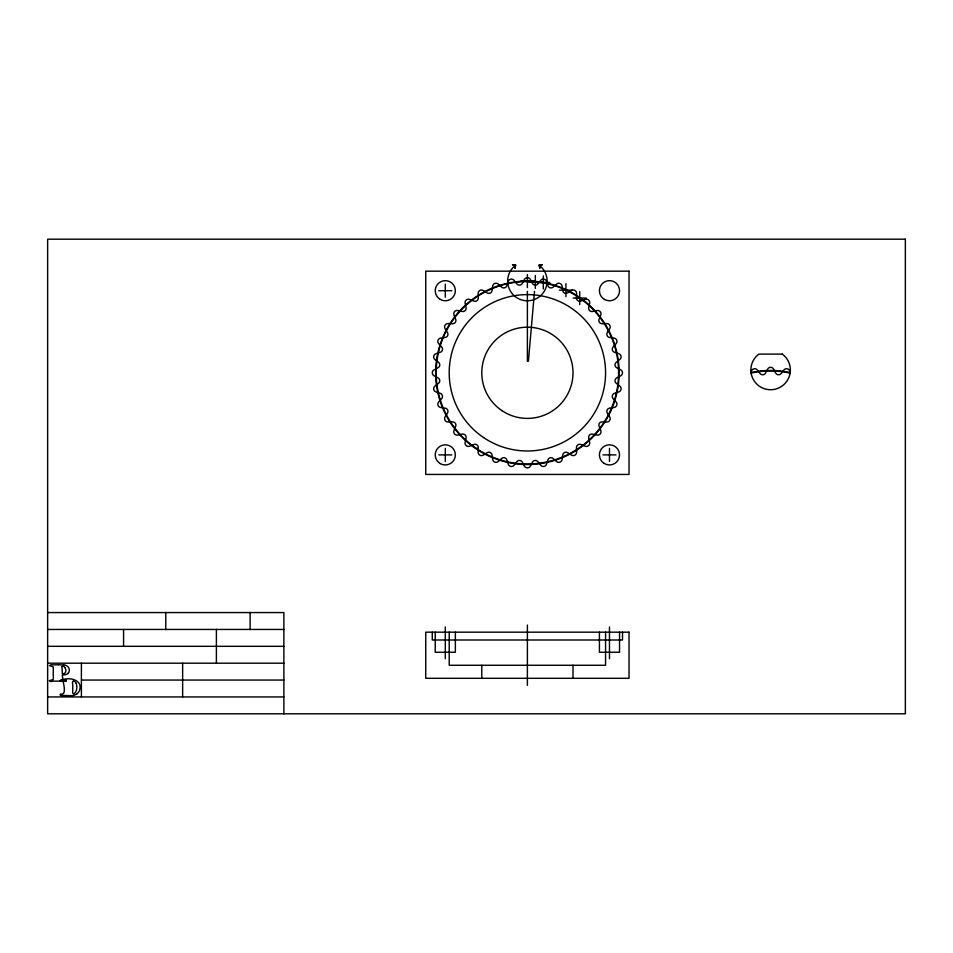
<?xml version="1.0" encoding="UTF-8"?>
<svg xmlns="http://www.w3.org/2000/svg" width="953" height="953" viewBox="0 0 953 953"><rect width="100%" height="100%" fill="white"/><g stroke="black" fill="none" stroke-linecap="round" stroke-linejoin="round"><path stroke-width="1.43" d="M60.051 680.799L60.956 679.834A10.495 10.495 0 0 1 62.088 679.62L63.887 679.322A3.729 3.729 0 0 1 64.328 679.251C71.01 677.44 82.22 680.466 79.826 689.376A7.386 7.386 0 0 1 78.313 692.509L77.05 693.76M528.403 361.199L534.514 291.356M515.68 265.172L514.942 268.365L515.311 265.458L512.452 264.767L515.68 265.172A19.739 19.739 0 0 0 512.75 294.298A19.739 19.739 0 0 0 542.019 294.298A19.739 19.739 0 0 0 539.1 265.172L542.328 264.755L539.458 265.458L539.851 268.365L539.1 265.172M68.235 673.128L67.377 673.89A8.112 8.112 0 0 1 63.22 674.927L62.267 674.962L62.874 679.834A3.383 3.383 0 0 0 63.339 679.954A7.85 7.85 0 0 1 64.006 679.989L64.459 680.025A7.85 7.85 0 0 0 65.126 680.073A9.697 9.697 0 0 0 65.519 680.132L65.697 680.168A4.205 4.205 0 0 1 66.055 680.228L66.198 680.311M62.148 666.397L61.921 666.945A5.384 5.384 0 0 0 61.957 667.326L61.969 667.505A7.255 7.255 0 0 1 62.04 668.303A8.232 8.232 0 0 1 62.159 669.625L62.148 669.864A6.171 6.171 0 0 0 62.267 671.043L62.267 673.437A2.907 2.907 0 0 0 63.089 673.652L63.22 673.652A2.573 2.573 0 0 0 65.257 672.711A4.598 4.598 0 0 0 64.971 667.731M58.395 664.741L58.133 664.741A12.627 12.627 0 0 0 56.572 664.849L52.76 664.86A12.627 12.627 0 0 0 51.2 664.741L49.568 665.623L53.273 666.921L53.237 675.32A5.122 5.122 0 0 0 53.273 675.713L53.297 676.022A12.008 12.008 0 0 1 53.368 677.249L53.165 679.692A2.645 2.645 0 0 1 52.296 679.823L49.282 680.656L50.354 681.49A15.26 15.26 0 0 0 51.938 681.371L53.177 681.192A8.541 8.541 0 0 1 53.69 681.145L61.838 681.157A5.242 5.242 0 0 1 62.934 681.05C63.732 683.349 66.102 694.177 62.076 694.225A7.088 7.088 0 0 0 60.909 694.106L60.909 694.118M520.874 281.064L533.906 281.064M528.82 281.933L541.852 281.933M536.801 282.457L549.833 282.457M559.423 290.129L572.455 290.129M438.785 290.701L451.805 290.701M573.194 298.075L586.226 298.075M438.785 454.891L451.805 454.891M602.963 454.891L615.995 454.891M47.65 612.565L283.875 612.565L283.875 713.809M47.65 629.445L283.875 629.445M47.65 646.313L283.875 646.313M47.65 663.193L283.875 663.193M81.398 680.061L283.875 680.061M47.65 696.941L283.875 696.941M63.696 664.98L58.669 664.741M61.445 681.133L66.198 681.359L66.46 680.43M65.007 667.708L64.28 666.838A2.311 2.311 0 0 0 62.922 666.29L62.743 666.278A1.322 1.322 0 0 0 62.195 666.385M75.978 683.063L74.822 681.395A2.621 2.621 0 0 0 73.369 680.811L72.535 682.11A15.998 15.998 0 0 0 72.559 682.979L72.619 684.016A17.928 17.928 0 0 1 72.654 684.957A16.546 16.546 0 0 1 72.762 686.66L72.678 692.867L73.441 693.867A2.085 2.085 0 0 0 74.358 693.57L75.585 692.152A8.22 8.22 0 0 0 75.966 691.366A10.161 10.161 0 0 0 76.836 687.458A10.9 10.9 0 0 0 76.049 683.039M622.512 632.173L622.512 639.999L432.269 639.999L432.269 632.173M619.545 632.173L619.545 652.245L599.425 652.245L599.425 632.173M609.479 448.375L609.479 461.407M609.479 626.919L609.479 658.785M605.572 632.173L605.572 665.277L449.208 665.277L449.208 632.173M579.71 291.558L579.71 304.591M572.991 665.277L572.991 678.31M565.939 283.613L565.939 296.645M543.317 275.941L543.317 288.973M535.336 275.417L535.336 288.449M527.39 274.547L527.39 287.58M527.39 291.356L527.39 361.199M527.39 625.061L527.39 685.326M481.777 665.277L481.777 678.31M455.355 632.173L455.355 652.245L435.235 652.245L435.235 632.173M445.301 284.185L445.301 297.217M445.301 448.375L445.301 461.407M445.301 626.919L445.301 658.785M250.127 612.565L250.127 629.445M216.391 629.445L216.391 663.193M182.642 663.193L182.642 696.941M165.762 612.565L165.762 629.445M123.58 629.445L123.58 646.313M81.398 663.193L81.398 696.941M77.062 693.784A9.983 9.983 0 0 1 70.629 695.654L64.554 695.487A52.486 52.486 0 0 0 62.672 695.499L61.707 695.535A3.669 3.669 0 0 1 60.766 695.44A2.704 2.704 0 0 1 60.396 695.309L60.075 694.999A1.298 1.298 0 0 1 60.373 694.284M63.696 664.92A6.492 6.492 0 0 1 67.603 666.421L68.175 667.017A5.063 5.063 0 0 1 69.295 669.923A5.742 5.742 0 0 1 69.271 670.495L69.224 671.043A4.098 4.098 0 0 1 68.235 673.128M751.024 373.099A91.214 91.214 0 0 1 790.144 373.099M478.323 447.66L478.132 452.103A3.383 3.383 0 0 0 483.338 455.105L487.09 452.711A3.252 3.252 0 0 1 492.07 455.034L492.653 459.441A3.383 3.383 0 0 0 498.3 461.502L501.588 458.5A3.252 3.252 0 0 1 506.889 459.918L508.223 464.159A3.383 3.383 0 0 0 514.144 465.207L516.86 461.681A3.252 3.252 0 0 1 522.327 462.157L524.388 466.1A3.383 3.383 0 0 0 530.392 466.1L532.453 462.157A3.252 3.252 0 0 1 537.921 461.681L540.637 465.207A3.383 3.383 0 0 0 546.545 464.159L547.892 459.918A3.252 3.252 0 0 1 553.193 458.5L556.481 461.502A3.383 3.383 0 0 0 562.127 459.441L562.711 455.034A3.252 3.252 0 0 1 567.69 452.711L571.443 455.105A3.383 3.383 0 0 0 576.636 452.103L576.458 447.66A3.252 3.252 0 0 1 580.949 444.503L585.059 446.207A3.383 3.383 0 0 0 589.669 442.347L588.704 437.999A3.252 3.252 0 0 1 592.587 434.115L596.935 435.068A3.383 3.383 0 0 0 600.795 430.47L599.092 426.36A3.252 3.252 0 0 1 602.248 421.857L606.692 422.048A3.383 3.383 0 0 0 609.694 416.842L607.311 413.09A3.252 3.252 0 0 1 609.622 408.122L614.042 407.527A3.383 3.383 0 0 0 616.091 401.892L613.089 398.604A3.252 3.252 0 0 1 614.506 393.303L618.747 391.957A3.383 3.383 0 0 0 619.795 386.036L616.269 383.332A3.252 3.252 0 0 1 616.746 377.864L620.689 375.804A3.383 3.383 0 0 0 620.689 369.8L616.746 367.739A3.252 3.252 0 0 1 616.269 362.271L619.795 359.555A3.383 3.383 0 0 0 618.747 353.634L614.506 352.3A3.252 3.252 0 0 1 613.089 346.987L616.091 343.711A3.383 3.383 0 0 0 614.042 338.065L609.622 337.481A3.252 3.252 0 0 1 607.311 332.502L609.694 328.749A3.383 3.383 0 0 0 606.692 323.543L602.248 323.734A3.252 3.252 0 0 1 599.092 319.231L600.795 315.121A3.383 3.383 0 0 0 596.935 310.523L592.587 311.476A3.252 3.252 0 0 1 588.704 307.593L589.669 303.257A3.383 3.383 0 0 0 585.059 299.397L580.949 301.088A3.252 3.252 0 0 1 576.458 297.944L576.636 293.5A3.383 3.383 0 0 0 571.443 290.498L567.69 292.881A3.252 3.252 0 0 1 562.711 290.558L562.127 286.15A3.383 3.383 0 0 0 556.481 284.089L553.193 287.091A3.252 3.252 0 0 1 547.892 285.674L546.545 281.433A3.383 3.383 0 0 0 540.637 280.385L537.921 283.911A3.252 3.252 0 0 1 532.453 283.434L530.392 279.491A3.383 3.383 0 0 0 524.388 279.491L522.327 283.434A3.252 3.252 0 0 1 516.86 283.911L514.144 280.385A3.383 3.383 0 0 0 508.223 281.433L506.889 285.674A3.252 3.252 0 0 1 501.588 287.091L498.3 284.089A3.383 3.383 0 0 0 492.653 286.15L492.07 290.558A3.252 3.252 0 0 1 487.09 292.881L483.338 290.498A3.383 3.383 0 0 0 478.132 293.5L478.323 297.944A3.252 3.252 0 0 1 473.832 301.088L469.71 299.397A3.383 3.383 0 0 0 465.112 303.257L466.077 307.593A3.252 3.252 0 0 1 462.193 311.476L457.845 310.523A3.383 3.383 0 0 0 453.985 315.121L455.677 319.231A3.252 3.252 0 0 1 452.532 323.734L448.089 323.543A3.383 3.383 0 0 0 445.087 328.749L447.469 332.502A3.252 3.252 0 0 1 445.146 337.481L440.739 338.065A3.383 3.383 0 0 0 438.69 343.711L441.692 346.987A3.252 3.252 0 0 1 440.262 352.3L436.021 353.634A3.383 3.383 0 0 0 434.985 359.555L438.511 362.271A3.252 3.252 0 0 1 438.035 367.739L434.08 369.8A3.383 3.383 0 0 0 434.08 375.804L438.035 377.864A3.252 3.252 0 0 1 438.511 383.332L434.985 386.036A3.383 3.383 0 0 0 436.021 391.957L440.262 393.303A3.252 3.252 0 0 1 441.692 398.604L438.69 401.892A3.383 3.383 0 0 0 440.739 407.527L445.146 408.122A3.252 3.252 0 0 1 447.469 413.09L445.087 416.842A3.383 3.383 0 0 0 448.089 422.048L452.532 421.857A3.252 3.252 0 0 1 455.677 426.36L453.985 430.47A3.383 3.383 0 0 0 457.845 435.068L462.193 434.115A3.252 3.252 0 0 1 466.077 437.999L465.112 442.347A3.383 3.383 0 0 0 469.71 446.207L473.832 444.503A3.252 3.252 0 0 1 478.323 447.66M751.452 371.051L750.964 372.575A91.738 91.738 0 0 1 790.204 372.575L789.763 371.051A3.383 3.383 0 0 0 783.854 370.014L781.138 373.54A3.252 3.252 0 0 1 775.671 373.052L773.61 369.109A3.383 3.383 0 0 0 767.606 369.109L765.545 373.052A3.252 3.252 0 0 1 760.077 373.54L757.361 370.014A3.383 3.383 0 0 0 751.452 371.051M905.35 239.191L47.65 239.191L47.65 713.809L905.35 713.809L905.35 239.191M629.028 271.164L425.753 271.164L425.753 474.439L629.028 474.439L629.028 271.164M782.318 354.111L758.898 354.111A19.739 19.739 0 0 0 755.967 383.237A19.739 19.739 0 0 0 785.248 383.237A19.739 19.739 0 0 0 782.318 354.111M629.028 632.173L425.753 632.173L425.753 678.31L629.028 678.31L629.028 632.173M481.515 452.246A91.738 91.738 0 0 0 619.128 372.802A91.738 91.738 0 0 0 481.515 293.357A91.738 91.738 0 0 0 481.515 452.246M476.262 448.339A91.214 91.214 0 0 0 618.366 379.306A91.214 91.214 0 0 0 487.531 290.748A91.214 91.214 0 0 0 476.262 448.339M603.845 463.218A10.054 10.054 0 0 0 619.51 455.605A10.054 10.054 0 0 0 605.084 445.837A10.054 10.054 0 0 0 603.845 463.218M604.452 299.421A10.054 10.054 0 0 0 619.545 290.701A10.054 10.054 0 0 0 604.452 281.993A10.054 10.054 0 0 0 604.452 299.421M439.655 299.039A10.054 10.054 0 0 0 455.331 291.427A10.054 10.054 0 0 0 440.905 281.659A10.054 10.054 0 0 0 439.655 299.039M483.564 437.546A78.182 78.182 0 0 0 605.369 378.377A78.182 78.182 0 0 0 493.225 302.47A78.182 78.182 0 0 0 483.564 437.546M501.826 410.564A45.613 45.613 0 0 0 572.884 376.054A45.613 45.613 0 0 0 507.461 331.775A45.613 45.613 0 0 0 501.826 410.564M440.262 463.599A10.054 10.054 0 0 0 455.355 454.891A10.054 10.054 0 0 0 440.262 446.183A10.054 10.054 0 0 0 440.262 463.599"/></g></svg>
